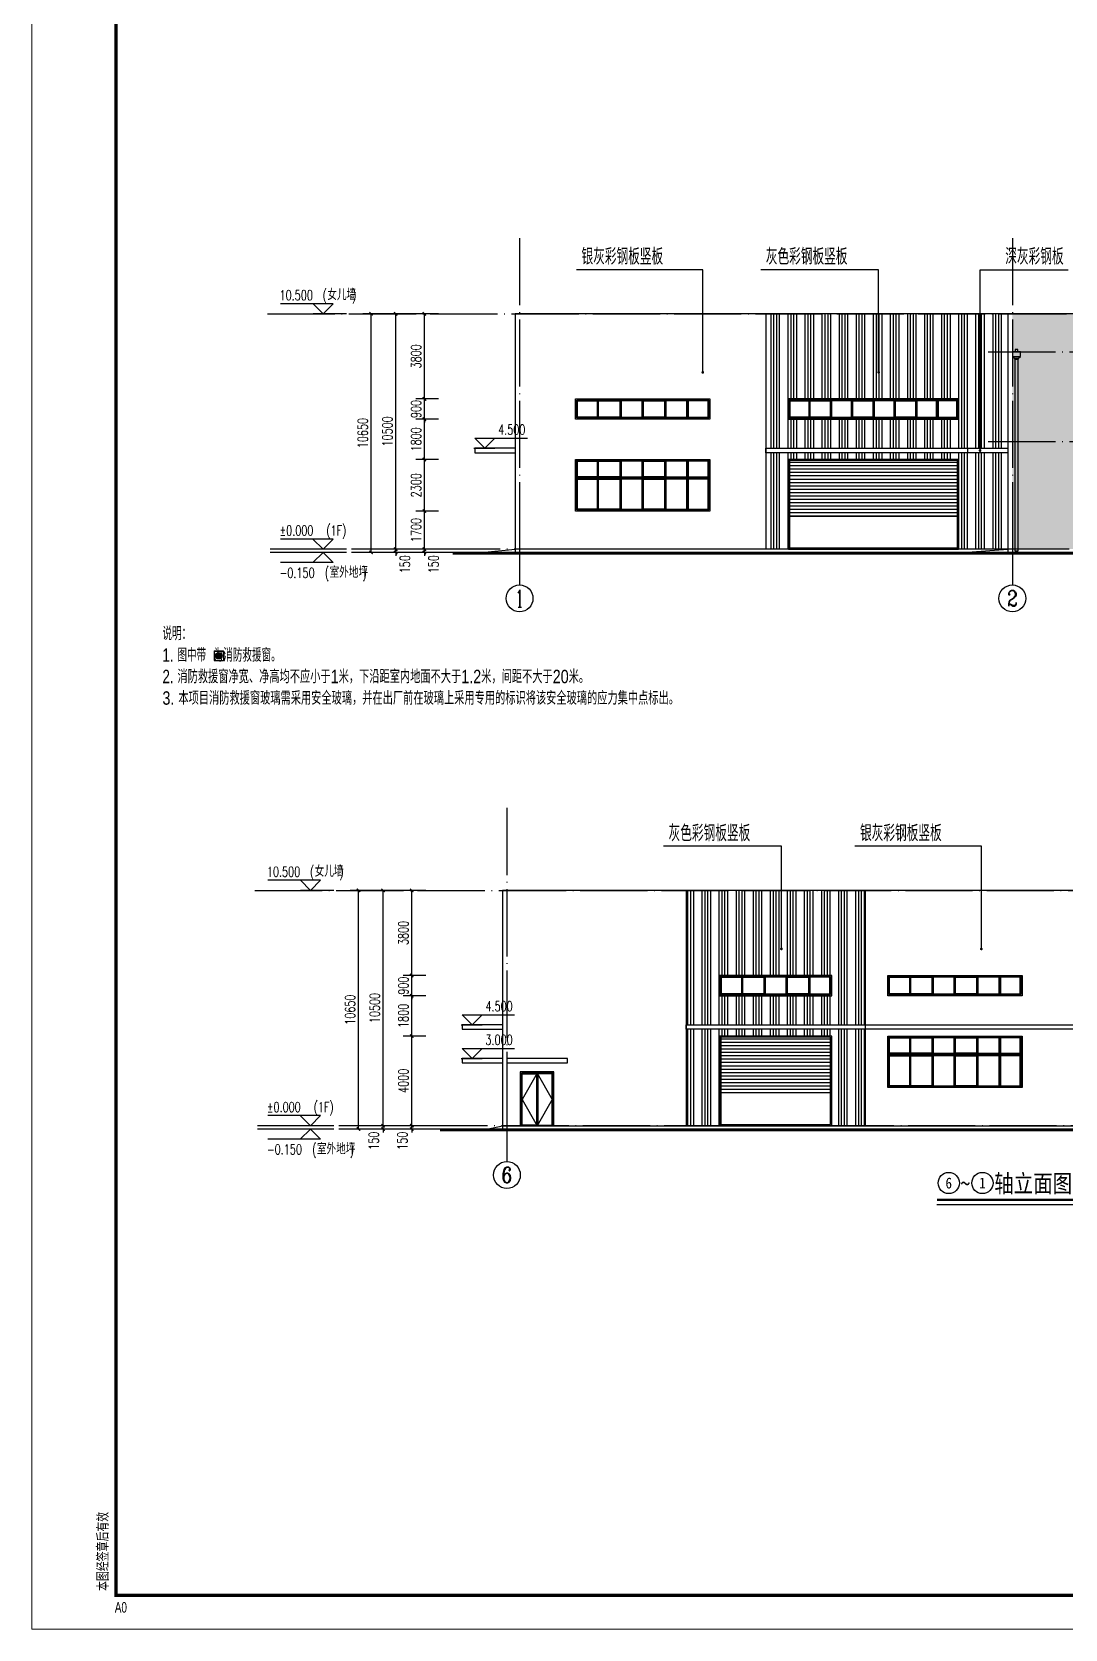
# Model space of a CAD drawing. Extents: x 409931 to 937299, y -508824 to 132289.
# Drawn here: x 437947 to 484067, y -508824 to -437556 of the extents above; entities that cross this region are included whole.
import ezdxf
from ezdxf.enums import TextEntityAlignment as Align

# ---------------------------------------------------------------- set-up
doc = ezdxf.new("R2010")
doc.units = 0
doc.header["$LTSCALE"] = 1500
doc.header["$MEASUREMENT"] = 0
doc.linetypes.add('DOTE', pattern=[2.42, 2, -0.2, 0.02, -0.2])
doc.layers.get('Defpoints').update_dxf_attribs({"color": 252})
for name, color, linetype in [('A-Hz2(文字标注)', 2, 'Continuous'), ('A-L-wall(建筑立面)', 2, 'Continuous'), ('A-Other(建筑其它)', 33, 'Continuous'), ('A-Roof-Water(建筑雨水管地漏)', 170, 'Continuous'), ('A-Wall(建筑墙)', 7, 'Continuous'), ('AXIS', 3, 'Continuous'), ('AXIS_TEXT', 7, 'Continuous'), ('DIM_ELEV', 3, 'Continuous'), ('DIM_LEAD', 3, 'Continuous'), ('DIM_SYMB', 3, 'Continuous'), ('DOTE', 1, 'Continuous'), ('GROUND', 253, 'Continuous'), ('PUB_DIM', 3, 'Continuous'), ('PUB_HATCH', 8, 'Continuous'), ('PUB_TEXT', 7, 'Continuous'), ('RAIL', 163, 'Continuous'), ('STAIR', 2, 'Continuous'), ('WINDOW', 4, 'Continuous')]:
    doc.layers.add(name, color=color, linetype=linetype)
doc.layers.add('TK', color=151, linetype='Continuous', lineweight=13)
doc.styles.add('_TCH_AXIS', font='COMPLEX', dxfattribs={"bigfont": 'GBCBIG'})
doc.styles.add('_TCH_DIM', font='SIMPLEX', dxfattribs={"bigfont": 'GBCBIG'})
doc.styles.add('_TCH_DIM_T3', font='SIMPLEX', dxfattribs={"width": 0.705882, "bigfont": 'GBCBIG'})
doc.styles.add('T&D', font='haiwenrs.shx', dxfattribs={"width": 0.7, "bigfont": 'hztxt.shx'})
doc.styles.add('仿宋体', font='', dxfattribs={"width": 0.8})
doc.styles.add('说明$0$局部住宅带公建一层文字说明$0$SUNYAT1', font='3yromans.shx', dxfattribs={"width": 0.75, "bigfont": '3yhztxt.shx'})
doc.styles.get('仿宋体').set_extended_font_data('SimSun')
doc.dimstyles.new('_TCH_ARCH&&150', dxfattribs={"dimtxt": 446.25, "dimasz": 150, "dimexe": 375, "dimexo": 450, "dimgap": 150, "dimtad": 1, "dimdec": 0, "dimzin": 0, "dimdsep": 46, "dimtxsty": '_TCH_DIM_T3', "dimblk": 'ARCHTICK', "dimcen": 0.09, "dimclrt": 7, "dimazin": 2, "dimtfac": 1, "dimtdec": 0, "dimtix": 1, "dimtmove": 2, "dimatfit": 3, "dimfxl": 0, "dimtolj": 1, "dimtzin": 0, "dimarcsym": 0})

# ---------------------------------------------------------------- blocks, each defined once
blk = doc.blocks.new('TK-A0')
at = {"layer": 'TK'}
for p, q in [((0, 841), (0, 0)), ((25, 831), (25, 10)), ((25, 10), (1179, 10)), ((0, 0), (1189, 0))]:
    blk.add_line(p, q, dxfattribs=at)
at = {"layer": 'TK', "const_width": 1}
blk.add_lwpolyline([(25, 831), (1179, 831), (1179, 10), (25, 10)], close=True, dxfattribs=at)
at = {"layer": 'TK', "style": 'T&D', "width": 0.7}
blk.add_text('本图经签章后有效', height=3.5, rotation=90, dxfattribs=at).set_placement((22.89, 11.35))
blk.add_text('A0', height=3.15, dxfattribs=at).set_placement((24.67, 4.88))
blk = doc.blocks.new('立管')
for p, q in [((120, 8888), (-240, 8888)), ((-240, 8888), (-240, 8688)), ((-240, 8688), (120, 8688)), ((-240, 8688), (-150, 8608)), ((-150, 8608), (30, 8608)), ((-150, 8608), (-150, 8558)), ((-150, 8558), (30, 8558)), ((-120, 0), (-120, 8558)), ((0, 8558), (0, 0)), ((30, 8608), (120, 8688)), ((30, 8558), (30, 8608)), ((120, 8688), (120, 8888)), ((0, 0), (-120, 0))]:
    blk.add_line(p, q)
blk.add_lwpolyline([(0, 8888), (0, 8988), (-120, 8988), (-120, 8888)])
blk = doc.blocks.new('FDFSDDDDDD')
h = blk.add_hatch(color=1)
h.dxf.hatch_style = 1
edge = h.paths.add_edge_path()
edge.add_arc((89703, 506218), 120, 0, 360)
at = {"color": 1}
for p, q in [((89523, 506378), (89523, 506058)), ((89533, 506378), (89533, 506058)), ((89543, 506398), (89863, 506398)), ((89543, 506388), (89863, 506388)), ((89543, 506048), (89863, 506048)), ((89543, 506038), (89863, 506038)), ((89873, 506378), (89873, 506058)), ((89883, 506378), (89883, 506058))]:
    blk.add_line(p, q, dxfattribs=at)
blk.add_circle((89703, 506218), 120, dxfattribs=at)
for centre, radius, start, end in [((89543, 506378), 20, 90, 180), ((89543, 506058), 20, 180, 270), ((89543, 506378), 10, 90, 180), ((89543, 506058), 10, 180, 270), ((89863, 506378), 20, 0, 90), ((89863, 506378), 10, 0, 90), ((89863, 506058), 20, 270, 0), ((89863, 506058), 10, 270, 0)]:
    blk.add_arc(centre, radius, start, end, dxfattribs=at)
blk = doc.blocks.new('_ArchTick')
at = {"color": 0, "linetype": 'ByBlock', "const_width": 0.4}
blk.add_lwpolyline([(-0.5, -0.5), (0.5, 0.5)], dxfattribs=at)
blk = doc.blocks.new('*D713')
at = {"layer": 'Defpoints', "color": 0}
for p in [(454901, -475861), (455985, -475861), (455985, -479661)]:
    blk.add_point(p, dxfattribs=at)
at = {"layer": 'PUB_DIM', "color": 0, "lineweight": -2}
for p, q in [((455535, -475861), (454526, -475861)), ((454901, -479661), (454901, -475861)), ((455535, -479661), (454526, -479661))]:
    blk.add_line(p, q, dxfattribs=at)
at = {"layer": 'PUB_DIM', "color": 0, "lineweight": -2, "xscale": 150, "yscale": 150, "zscale": 150}
for p, rotation in [((454901, -475861), 90), ((454901, -479661), 270)]:
    blk.add_blockref('_ArchTick', p, dxfattribs=dict(at, rotation=rotation))
at = {"layer": 'PUB_DIM', "color": 7, "insert": (454527, -477761), "char_height": 446.2, "attachment_point": 5, "rotation": 90, "style": '_TCH_DIM_T3'}
blk.add_mtext('\\A1;3800', dxfattribs=at)
blk = doc.blocks.new('*D714')
at = {"layer": 'Defpoints', "color": 0}
for p in [(454901, -479661), (455985, -479661), (455985, -480561)]:
    blk.add_point(p, dxfattribs=at)
at = {"layer": 'PUB_DIM', "color": 0, "lineweight": -2}
for p, q in [((454901, -479661), (454901, -479511)), ((455535, -479661), (454526, -479661)), ((454901, -480561), (454901, -479661)), ((455535, -480561), (454526, -480561)), ((454901, -480561), (454901, -480711))]:
    blk.add_line(p, q, dxfattribs=at)
at = {"layer": 'PUB_DIM', "color": 0, "lineweight": -2, "xscale": 150, "yscale": 150, "zscale": 150}
for p, rotation in [((454901, -479661), 270), ((454901, -480561), 90)]:
    blk.add_blockref('_ArchTick', p, dxfattribs=dict(at, rotation=rotation))
at = {"layer": 'PUB_DIM', "color": 7, "insert": (454527, -480111), "char_height": 446.2, "attachment_point": 5, "rotation": 90, "style": '_TCH_DIM_T3'}
blk.add_mtext('\\A1;900', dxfattribs=at)
blk = doc.blocks.new('*D715')
at = {"layer": 'Defpoints', "color": 0}
for p in [(454901, -480561), (455985, -480561), (455985, -482361)]:
    blk.add_point(p, dxfattribs=at)
at = {"layer": 'PUB_DIM', "color": 0, "lineweight": -2}
for p, q in [((455535, -480561), (454526, -480561)), ((454901, -482361), (454901, -480561)), ((455535, -482361), (454526, -482361))]:
    blk.add_line(p, q, dxfattribs=at)
at = {"layer": 'PUB_DIM', "color": 0, "lineweight": -2, "xscale": 150, "yscale": 150, "zscale": 150}
for p, rotation in [((454901, -480561), 90), ((454901, -482361), 270)]:
    blk.add_blockref('_ArchTick', p, dxfattribs=dict(at, rotation=rotation))
at = {"layer": 'PUB_DIM', "color": 7, "insert": (454527, -481461), "char_height": 446.2, "attachment_point": 5, "rotation": 90, "style": '_TCH_DIM_T3'}
blk.add_mtext('\\A1;1800', dxfattribs=at)
blk = doc.blocks.new('*D716')
at = {"layer": 'Defpoints', "color": 0}
for p in [(454901, -482361), (455985, -482361), (455985, -486361)]:
    blk.add_point(p, dxfattribs=at)
at = {"layer": 'PUB_DIM', "color": 0, "lineweight": -2}
for p, q in [((455535, -482361), (454526, -482361)), ((454901, -486361), (454901, -482361)), ((455535, -486361), (454526, -486361))]:
    blk.add_line(p, q, dxfattribs=at)
at = {"layer": 'PUB_DIM', "color": 0, "lineweight": -2, "xscale": 150, "yscale": 150, "zscale": 150}
for p, rotation in [((454901, -482361), 90), ((454901, -486361), 270)]:
    blk.add_blockref('_ArchTick', p, dxfattribs=dict(at, rotation=rotation))
at = {"layer": 'PUB_DIM', "color": 7, "insert": (454527, -484361), "char_height": 446.2, "attachment_point": 5, "rotation": 90, "style": '_TCH_DIM_T3'}
blk.add_mtext('\\A1;4000', dxfattribs=at)
blk = doc.blocks.new('*D717')
at = {"layer": 'Defpoints', "color": 0}
for p in [(454901, -486361), (455985, -486361), (455985, -486511)]:
    blk.add_point(p, dxfattribs=at)
at = {"layer": 'PUB_DIM', "color": 0, "lineweight": -2}
for p, q in [((455535, -486361), (454526, -486361)), ((455535, -486511), (454526, -486511)), ((454901, -486361), (454901, -486211)), ((454901, -486511), (454901, -486361)), ((454901, -486511), (454901, -486661))]:
    blk.add_line(p, q, dxfattribs=at)
at = {"layer": 'PUB_DIM', "color": 0, "lineweight": -2, "xscale": 150, "yscale": 150, "zscale": 150}
for p, rotation in [((454901, -486361), 270), ((454901, -486511), 90)]:
    blk.add_blockref('_ArchTick', p, dxfattribs=dict(at, rotation=rotation))
at = {"layer": 'PUB_DIM', "color": 7, "insert": (454488, -487036), "char_height": 446.2, "attachment_point": 5, "rotation": 90, "style": '_TCH_DIM_T3'}
blk.add_mtext('\\A1;150', dxfattribs=at)
blk = doc.blocks.new('*D718')
at = {"layer": 'Defpoints', "color": 0}
for p in [(452523, -475861), (455067, -475861), (455067, -486511)]:
    blk.add_point(p, dxfattribs=at)
at = {"layer": 'PUB_DIM', "color": 0, "lineweight": -2}
for p, q in [((454617, -475861), (452148, -475861)), ((452523, -486511), (452523, -475861)), ((454617, -486511), (452148, -486511))]:
    blk.add_line(p, q, dxfattribs=at)
at = {"layer": 'PUB_DIM', "color": 0, "lineweight": -2, "xscale": 150, "yscale": 150, "zscale": 150}
for p, rotation in [((452523, -475861), 90), ((452523, -486511), 270)]:
    blk.add_blockref('_ArchTick', p, dxfattribs=dict(at, rotation=rotation))
at = {"layer": 'PUB_DIM', "color": 7, "insert": (452150, -481186), "char_height": 446.2, "attachment_point": 5, "rotation": 90, "style": '_TCH_DIM_T3'}
blk.add_mtext('\\A1;10650', dxfattribs=at)
blk = doc.blocks.new('*D719')
at = {"layer": 'Defpoints', "color": 0}
for p in [(453620, -486361), (455296, -486361), (455296, -486511)]:
    blk.add_point(p, dxfattribs=at)
at = {"layer": 'PUB_DIM', "color": 0, "lineweight": -2}
for p, q in [((454846, -486361), (453245, -486361)), ((454846, -486511), (453245, -486511)), ((453620, -486361), (453620, -486211)), ((453620, -486511), (453620, -486361)), ((453620, -486511), (453620, -486661))]:
    blk.add_line(p, q, dxfattribs=at)
at = {"layer": 'PUB_DIM', "color": 0, "lineweight": -2, "xscale": 150, "yscale": 150, "zscale": 150}
for p, rotation in [((453620, -486361), 270), ((453620, -486511), 90)]:
    blk.add_blockref('_ArchTick', p, dxfattribs=dict(at, rotation=rotation))
at = {"layer": 'PUB_DIM', "color": 7, "insert": (453208, -487036), "char_height": 446.2, "attachment_point": 5, "rotation": 90, "style": '_TCH_DIM_T3'}
blk.add_mtext('\\A1;150', dxfattribs=at)
blk = doc.blocks.new('*D720')
at = {"layer": 'Defpoints', "color": 0}
for p in [(453620, -475861), (455296, -475861), (455296, -486361)]:
    blk.add_point(p, dxfattribs=at)
at = {"layer": 'PUB_DIM', "color": 0, "lineweight": -2}
for p, q in [((454846, -475861), (453245, -475861)), ((453620, -486361), (453620, -475861)), ((454846, -486361), (453245, -486361))]:
    blk.add_line(p, q, dxfattribs=at)
at = {"layer": 'PUB_DIM', "color": 0, "lineweight": -2, "xscale": 150, "yscale": 150, "zscale": 150}
for p, rotation in [((453620, -475861), 90), ((453620, -486361), 270)]:
    blk.add_blockref('_ArchTick', p, dxfattribs=dict(at, rotation=rotation))
at = {"layer": 'PUB_DIM', "color": 7, "insert": (453247, -481111), "char_height": 446.2, "attachment_point": 5, "rotation": 90, "style": '_TCH_DIM_T3'}
blk.add_mtext('\\A1;10500', dxfattribs=at)
blk = doc.blocks.new('*D761')
at = {"layer": 'Defpoints', "color": 0}
for p in [(455466, -450133), (456550, -450133), (456550, -453933)]:
    blk.add_point(p, dxfattribs=at)
at = {"layer": 'PUB_DIM', "color": 0, "lineweight": -2}
for p, q in [((456100, -450133), (455091, -450133)), ((455466, -453933), (455466, -450133)), ((456100, -453933), (455091, -453933))]:
    blk.add_line(p, q, dxfattribs=at)
at = {"layer": 'PUB_DIM', "color": 0, "lineweight": -2, "xscale": 150, "yscale": 150, "zscale": 150}
for p, rotation in [((455466, -450133), 90), ((455466, -453933), 270)]:
    blk.add_blockref('_ArchTick', p, dxfattribs=dict(at, rotation=rotation))
at = {"layer": 'PUB_DIM', "color": 7, "insert": (455093, -452033), "char_height": 446.2, "attachment_point": 5, "rotation": 90, "style": '_TCH_DIM_T3'}
blk.add_mtext('\\A1;3800', dxfattribs=at)
blk = doc.blocks.new('*D762')
at = {"layer": 'Defpoints', "color": 0}
for p in [(455466, -453933), (456550, -453933), (456550, -454833)]:
    blk.add_point(p, dxfattribs=at)
at = {"layer": 'PUB_DIM', "color": 0, "lineweight": -2}
for p, q in [((456100, -453933), (455091, -453933)), ((455466, -453933), (455466, -453783)), ((455466, -454833), (455466, -453933)), ((456100, -454833), (455091, -454833)), ((455466, -454833), (455466, -454983))]:
    blk.add_line(p, q, dxfattribs=at)
at = {"layer": 'PUB_DIM', "color": 0, "lineweight": -2, "xscale": 150, "yscale": 150, "zscale": 150}
for p, rotation in [((455466, -453933), 270), ((455466, -454833), 90)]:
    blk.add_blockref('_ArchTick', p, dxfattribs=dict(at, rotation=rotation))
at = {"layer": 'PUB_DIM', "color": 7, "insert": (455093, -454383), "char_height": 446.2, "attachment_point": 5, "rotation": 90, "style": '_TCH_DIM_T3'}
blk.add_mtext('\\A1;900', dxfattribs=at)
blk = doc.blocks.new('*D763')
at = {"layer": 'Defpoints', "color": 0}
for p in [(455466, -454833), (456550, -454833), (456550, -456633)]:
    blk.add_point(p, dxfattribs=at)
at = {"layer": 'PUB_DIM', "color": 0, "lineweight": -2}
for p, q in [((456100, -454833), (455091, -454833)), ((455466, -456633), (455466, -454833)), ((456100, -456633), (455091, -456633))]:
    blk.add_line(p, q, dxfattribs=at)
at = {"layer": 'PUB_DIM', "color": 0, "lineweight": -2, "xscale": 150, "yscale": 150, "zscale": 150}
for p, rotation in [((455466, -454833), 90), ((455466, -456633), 270)]:
    blk.add_blockref('_ArchTick', p, dxfattribs=dict(at, rotation=rotation))
at = {"layer": 'PUB_DIM', "color": 7, "insert": (455093, -455733), "char_height": 446.2, "attachment_point": 5, "rotation": 90, "style": '_TCH_DIM_T3'}
blk.add_mtext('\\A1;1800', dxfattribs=at)
blk = doc.blocks.new('*D764')
at = {"layer": 'Defpoints', "color": 0}
for p in [(455466, -456633), (456550, -456633), (456550, -458933)]:
    blk.add_point(p, dxfattribs=at)
at = {"layer": 'PUB_DIM', "color": 0, "lineweight": -2}
for p, q in [((456100, -456633), (455091, -456633)), ((455466, -458933), (455466, -456633)), ((456100, -458933), (455091, -458933))]:
    blk.add_line(p, q, dxfattribs=at)
at = {"layer": 'PUB_DIM', "color": 0, "lineweight": -2, "xscale": 150, "yscale": 150, "zscale": 150}
for p, rotation in [((455466, -456633), 90), ((455466, -458933), 270)]:
    blk.add_blockref('_ArchTick', p, dxfattribs=dict(at, rotation=rotation))
at = {"layer": 'PUB_DIM', "color": 7, "insert": (455093, -457783), "char_height": 446.2, "attachment_point": 5, "rotation": 90, "style": '_TCH_DIM_T3'}
blk.add_mtext('\\A1;2300', dxfattribs=at)
blk = doc.blocks.new('*D765')
at = {"layer": 'Defpoints', "color": 0}
for p in [(455466, -458933), (456550, -458933), (456550, -460633)]:
    blk.add_point(p, dxfattribs=at)
at = {"layer": 'PUB_DIM', "color": 0, "lineweight": -2}
for p, q in [((456100, -458933), (455091, -458933)), ((455466, -460633), (455466, -458933)), ((456100, -460633), (455091, -460633))]:
    blk.add_line(p, q, dxfattribs=at)
at = {"layer": 'PUB_DIM', "color": 0, "lineweight": -2, "xscale": 150, "yscale": 150, "zscale": 150}
for p, rotation in [((455466, -458933), 90), ((455466, -460633), 270)]:
    blk.add_blockref('_ArchTick', p, dxfattribs=dict(at, rotation=rotation))
at = {"layer": 'PUB_DIM', "color": 7, "insert": (455093, -459783), "char_height": 446.2, "attachment_point": 5, "rotation": 90, "style": '_TCH_DIM_T3'}
blk.add_mtext('\\A1;1700', dxfattribs=at)
blk = doc.blocks.new('*D766')
at = {"layer": 'Defpoints', "color": 0}
for p in [(455466, -460633), (456550, -460633), (456550, -460783)]:
    blk.add_point(p, dxfattribs=at)
at = {"layer": 'PUB_DIM', "color": 0, "lineweight": -2}
for p, q in [((456100, -460633), (455091, -460633)), ((456100, -460783), (455091, -460783)), ((455466, -460633), (455466, -460483)), ((455466, -460783), (455466, -460633)), ((455466, -460783), (455466, -460933))]:
    blk.add_line(p, q, dxfattribs=at)
at = {"layer": 'PUB_DIM', "color": 0, "lineweight": -2, "xscale": 150, "yscale": 150, "zscale": 150}
for p, rotation in [((455466, -460633), 270), ((455466, -460783), 90)]:
    blk.add_blockref('_ArchTick', p, dxfattribs=dict(at, rotation=rotation))
at = {"layer": 'PUB_DIM', "color": 7, "insert": (455879, -461308), "char_height": 446.2, "attachment_point": 5, "rotation": 90, "style": '_TCH_DIM_T3'}
blk.add_mtext('\\A1;150', dxfattribs=at)
blk = doc.blocks.new('*D767')
at = {"layer": 'Defpoints', "color": 0}
for p in [(453088, -450133), (455632, -450133), (455632, -460783)]:
    blk.add_point(p, dxfattribs=at)
at = {"layer": 'PUB_DIM', "color": 0, "lineweight": -2}
for p, q in [((455182, -450133), (452713, -450133)), ((453088, -460783), (453088, -450133)), ((455182, -460783), (452713, -460783))]:
    blk.add_line(p, q, dxfattribs=at)
at = {"layer": 'PUB_DIM', "color": 0, "lineweight": -2, "xscale": 150, "yscale": 150, "zscale": 150}
for p, rotation in [((453088, -450133), 90), ((453088, -460783), 270)]:
    blk.add_blockref('_ArchTick', p, dxfattribs=dict(at, rotation=rotation))
at = {"layer": 'PUB_DIM', "color": 7, "insert": (452715, -455458), "char_height": 446.2, "attachment_point": 5, "rotation": 90, "style": '_TCH_DIM_T3'}
blk.add_mtext('\\A1;10650', dxfattribs=at)
blk = doc.blocks.new('*D768')
at = {"layer": 'Defpoints', "color": 0}
for p in [(454186, -460633), (455862, -460633), (455862, -460783)]:
    blk.add_point(p, dxfattribs=at)
at = {"layer": 'PUB_DIM', "color": 0, "lineweight": -2}
for p, q in [((455412, -460633), (453811, -460633)), ((455412, -460783), (453811, -460783)), ((454186, -460633), (454186, -460483)), ((454186, -460783), (454186, -460633)), ((454186, -460783), (454186, -460933))]:
    blk.add_line(p, q, dxfattribs=at)
at = {"layer": 'PUB_DIM', "color": 0, "lineweight": -2, "xscale": 150, "yscale": 150, "zscale": 150}
for p, rotation in [((454186, -460633), 270), ((454186, -460783), 90)]:
    blk.add_blockref('_ArchTick', p, dxfattribs=dict(at, rotation=rotation))
at = {"layer": 'PUB_DIM', "color": 7, "insert": (454599, -461308), "char_height": 446.2, "attachment_point": 5, "rotation": 90, "style": '_TCH_DIM_T3'}
blk.add_mtext('\\A1;150', dxfattribs=at)
blk = doc.blocks.new('*D769')
at = {"layer": 'Defpoints', "color": 0}
for p in [(454186, -450133), (455862, -450133), (455862, -460633)]:
    blk.add_point(p, dxfattribs=at)
at = {"layer": 'PUB_DIM', "color": 0, "lineweight": -2}
for p, q in [((455412, -450133), (453811, -450133)), ((454186, -460633), (454186, -450133)), ((455412, -460633), (453811, -460633))]:
    blk.add_line(p, q, dxfattribs=at)
at = {"layer": 'PUB_DIM', "color": 0, "lineweight": -2, "xscale": 150, "yscale": 150, "zscale": 150}
for p, rotation in [((454186, -450133), 90), ((454186, -460633), 270)]:
    blk.add_blockref('_ArchTick', p, dxfattribs=dict(at, rotation=rotation))
at = {"layer": 'PUB_DIM', "color": 7, "insert": (453813, -455383), "char_height": 446.2, "attachment_point": 5, "rotation": 90, "style": '_TCH_DIM_T3'}
blk.add_mtext('\\A1;10500', dxfattribs=at)

msp = doc.modelspace()

# ---------------------------------------------------------------- hatches: boundary and pattern name
at = {"layer": 'A-Other(建筑其它)'}
h = msp.add_hatch(dxfattribs=at)
h.set_pattern_fill('粉刷,_O', color=256, scale=150, angle=90)
h.set_pattern_definition([(127.5, (0, -6524), (-578.04713, -18.898), [0, -456, 0, -510, 0, -487.5]), (97.5, (0, -6524), (-846.6438, 530.933), [0, -246, 0, -411, 0, -157.5]), (57.5, (-2e-14, -6893), (-1.6977, 934.24256), [0, -150, 0, -540, 0, -705]), (47.5, (-2e-14, -6893), (-263.3027, 901.838), [0, -75, 0, -354, 0, -405])])
h.paths.add_polyline_path([(481714.7, -450132.8), (481714.7, -451832.8), (513714.7, -451832.8), (513714.7, -450132.8)])
h.paths.add_polyline_path([(481714.7, -451832.8), (481714.7, -455832.8), (513714.7, -455832.8), (513714.7, -451832.8)])
h.paths.add_polyline_path([(484914.7, -452932.8), (489414.7, -452932.8), (489414.7, -454932.8), (484914.7, -454932.8)], flags=16)
h.paths.add_polyline_path([(484964.7, -452982.8), (489364.7, -452982.8), (489364.7, -454882.8), (484964.7, -454882.8)], flags=0)
h.paths.add_polyline_path([(484994.7, -453012.8), (485784.7, -453012.8), (486684.7, -453012.8), (487584.7, -453012.8), (488484.7, -453012.8), (489334.7, -453012.8), (489334.7, -453582.8), (488544.7, -453582.8), (488544.7, -453612.8), (489334.7, -453612.8), (489334.7, -454852.8), (488544.7, -454852.8), (487644.7, -454852.8), (486744.7, -454852.8), (485844.7, -454852.8), (484994.7, -454852.8), (484994.7, -453532.8), (485784.7, -453532.8), (485784.7, -453502.8), (484994.7, -453502.8)], flags=0)
h.paths.add_polyline_path([(490014.7, -452932.8), (497414.7, -452932.8), (497414.7, -454932.8), (490014.7, -454932.8)], flags=16)
h.paths.add_polyline_path([(490064.7, -452982.8), (497364.7, -452982.8), (497364.7, -454882.8), (496064.7, -454882.8), (490064.7, -454882.8)], flags=0)
h.paths.add_polyline_path([(490094.7, -453012.8), (491384.7, -453012.8), (492234.7, -453012.8), (493114.7, -453012.8), (493114.7, -454852.8), (492294.7, -454852.8), (491444.7, -454852.8), (491384.7, -454852.8), (490094.7, -454852.8), (490094.7, -453532.8), (491384.7, -453532.8), (491384.7, -453502.8), (490094.7, -453502.8)], flags=0)
h.paths.add_polyline_path([(498014.7, -452932.8), (505414.7, -452932.8), (505414.7, -454932.8), (498014.7, -454932.8)], flags=16)
h.paths.add_polyline_path([(498064.7, -452982.8), (505364.7, -452982.8), (505364.7, -454882.8), (499314.7, -454882.8), (498064.7, -454882.8)], flags=0)
h.paths.add_polyline_path([(506014.7, -452932.8), (510514.7, -452932.8), (510514.7, -454932.8), (506014.7, -454932.8)], flags=16)
h.paths.add_polyline_path([(506064.7, -452982.8), (510464.7, -452982.8), (510464.7, -454882.8), (506064.7, -454882.8)], flags=0)
h.paths.add_polyline_path([(506094.7, -453012.8), (506884.7, -453012.8), (507784.7, -453012.8), (508684.7, -453012.8), (509584.7, -453012.8), (510434.7, -453012.8), (510434.7, -453582.8), (509644.7, -453582.8), (509644.7, -453612.8), (510434.7, -453612.8), (510434.7, -454852.8), (509644.7, -454852.8), (508744.7, -454852.8), (507844.7, -454852.8), (506944.7, -454852.8), (506094.7, -454852.8), (506094.7, -453532.8), (506884.7, -453532.8), (506884.7, -453502.8), (506094.7, -453502.8)], flags=0)
h.paths.add_polyline_path([(481714.7, -455832.8), (481714.7, -460550.3), (481714.7, -460632.8), (490014.7, -460632.8), (490014.7, -457432.8), (497414.7, -457432.8), (497414.7, -460632.8), (498014.7, -460632.8), (498014.7, -457432.8), (505514.7, -457432.8), (505514.7, -460632.8), (513714.7, -460632.8), (513714.7, -460126.5), (513714.7, -455832.8)])
h.paths.add_polyline_path([(484914.7, -457432.8), (489414.7, -457432.8), (489414.7, -459732.8), (484914.7, -459732.8)], flags=16)
h.paths.add_polyline_path([(484964.7, -457482.8), (489364.7, -457482.8), (489364.7, -459682.8), (484964.7, -459682.8)], flags=0)
h.paths.add_polyline_path([(484994.7, -457512.8), (485784.7, -457512.8), (486684.7, -457512.8), (487584.7, -457512.8), (488484.7, -457512.8), (489334.7, -457512.8), (489334.7, -458282.8), (488544.7, -458282.8), (488544.7, -458312.8), (489334.7, -458312.8), (489334.7, -459652.8), (488544.7, -459652.8), (487644.7, -459652.8), (486744.7, -459652.8), (485844.7, -459652.8), (484994.7, -459652.8), (484994.7, -458232.8), (485784.7, -458232.8), (485784.7, -458202.8), (484994.7, -458202.8)], flags=0)
h.paths.add_polyline_path([(494714.7, -457032.8), (494714.7, -456832.8), (500714.7, -456832.8), (500714.7, -457032.8)], flags=16)
h.paths.add_polyline_path([(506014.7, -457432.8), (510514.7, -457432.8), (510514.7, -459732.8), (506014.7, -459732.8)], flags=16)
h.paths.add_polyline_path([(506064.7, -457482.8), (510464.7, -457482.8), (510464.7, -459682.8), (506064.7, -459682.8)], flags=0)
h.paths.add_polyline_path([(506094.7, -457512.8), (506884.7, -457512.8), (507784.7, -457512.8), (508684.7, -457512.8), (509584.7, -457512.8), (510434.7, -457512.8), (510434.7, -458282.8), (509644.7, -458282.8), (509644.7, -458312.8), (510434.7, -458312.8), (510434.7, -459652.8), (509644.7, -459652.8), (508744.7, -459652.8), (507844.7, -459652.8), (506944.7, -459652.8), (506094.7, -459652.8), (506094.7, -458232.8), (506884.7, -458232.8), (506884.7, -458202.8), (506094.7, -458202.8)], flags=0)
at = {"layer": 'PUB_HATCH'}
h = msp.add_hatch(dxfattribs=at)
h.set_pattern_fill('ANSI34,_O', color=256, scale=80, angle=45)
h.set_pattern_definition([(90, (347499.8, 223952.7), (-762, 6e-14), []), (90, (347626.8, 224079.7), (-762, 6e-14), []), (90, (347753.8, 224206.7), (-762, 6e-14), []), (90, (347880.8, 224333.7), (-762, 6e-14), [])])
h.paths.add_polyline_path([(470714.7, -450132.8), (470714.7, -456132.8), (481514.7, -456132.8), (481514.7, -450132.8)])
h.paths.add_polyline_path([(479314.3, -453932.8), (479314.3, -454832.8), (471714.3, -454832.8), (471714.3, -453932.8)], flags=16)
h.paths.add_polyline_path([(479264.3, -453982.8), (479264.3, -454782.8), (471764.3, -454782.8), (471764.3, -453982.8)], flags=0)
h.paths.add_polyline_path([(478364.3, -454012.8), (478364.3, -454752.8), (478394.3, -454752.8), (478394.3, -454012.8), (479234.3, -454012.8), (479234.3, -454752.8), (478364.3, -454752.8), (478364.3, -454012.8), (478334.3, -454012.8), (478334.3, -454752.8), (477414.3, -454752.8), (477414.3, -454012.8), (477384.3, -454012.8), (477384.3, -454752.8), (476464.3, -454752.8), (476464.3, -454012.8), (476434.3, -454012.8), (476434.3, -454752.8), (475514.3, -454752.8), (475514.3, -454012.8), (475484.3, -454012.8), (475484.3, -454752.8), (474564.3, -454752.8), (474564.3, -454012.8), (474534.3, -454012.8), (474534.3, -454752.8), (473614.3, -454752.8), (473614.3, -454012.8), (473584.3, -454012.8), (473584.3, -454752.8), (472664.3, -454752.8), (472664.3, -454012.8), (472634.3, -454012.8), (472634.3, -454752.8), (471794.3, -454752.8), (471794.3, -454012.8), (472664.3, -454012.8), (472664.3, -454752.8), (472694.3, -454752.8), (472694.3, -454012.8), (473614.3, -454012.8), (473614.3, -454752.8), (473644.3, -454752.8), (473644.3, -454012.8), (474564.3, -454012.8), (474564.3, -454752.8), (474594.3, -454752.8), (474594.3, -454012.8), (475514.3, -454012.8), (475514.3, -454752.8), (475544.3, -454752.8), (475544.3, -454012.8), (476464.3, -454012.8), (476464.3, -454752.8), (476494.3, -454752.8), (476494.3, -454012.8), (477414.3, -454012.8), (477414.3, -454752.8), (477444.3, -454752.8), (477444.3, -454012.8)], flags=0)
h.paths.add_polyline_path([(481514.7, -456332.8), (470714.7, -456332.8), (470714.7, -460632.8), (471714.3, -460632.8), (471714.3, -456632.8), (479314.3, -456632.8), (479314.3, -460632.8), (481514.7, -460632.8)])
h = msp.add_hatch(dxfattribs=at)
h.set_pattern_fill('_USER', color=256, scale=150, style=0, pattern_type=0)
h.set_pattern_definition([(0, (10462.8, -77405.93), (0, 150), [])])
h.paths.add_polyline_path([(479264.3, -459173), (479264.3, -456682.8), (471764.3, -456682.8), (471764.3, -459173)])
h = msp.add_hatch(dxfattribs=at)
h.set_pattern_fill('ANSI34,_O', color=256, scale=80, angle=45)
h.set_pattern_definition([(90, (0, 0), (-762, 6e-14), []), (90, (127, 127), (-762, 6e-14), []), (90, (254, 254), (-762, 6e-14), []), (90, (381, 381), (-762, 6e-14), [])])
h.paths.add_polyline_path([(475148.7, -475861.5), (471404.3, -475861.5), (471404.3, -478443.8, -1), (471404.3, -478503.8, -1), (471404.3, -478443.8), (471404.3, -475861.5), (467148.7, -475861.5), (467148.7, -481861.5), (475148.7, -481861.5)])
h.paths.add_polyline_path([(473648.7, -479661.5), (473648.7, -480561.5), (468648.7, -480561.5), (468648.7, -479661.5)], flags=16)
h.paths.add_polyline_path([(473598.7, -479711.5), (473598.7, -480511.5), (468698.7, -480511.5), (468698.7, -479711.5)], flags=0)
h.paths.add_polyline_path([(469678.7, -479741.5), (470618.7, -479741.5), (470618.7, -480481.5), (469678.7, -480481.5)], flags=0)
h.paths.add_polyline_path([(469618.7, -479741.5), (469618.7, -480481.5), (468728.7, -480481.5), (468728.7, -479741.5)], flags=0)
h.paths.add_polyline_path([(470678.7, -479741.5), (471618.7, -479741.5), (471618.7, -480481.5), (470678.7, -480481.5)], flags=0)
h.paths.add_polyline_path([(471678.7, -479741.5), (472618.7, -479741.5), (472618.7, -480481.5), (471678.7, -480481.5)], flags=0)
h.paths.add_polyline_path([(472678.7, -479741.5), (473568.7, -479741.5), (473568.7, -480481.5), (472678.7, -480481.5)], flags=0)
h.paths.add_polyline_path([(475148.7, -482061.5), (467148.7, -482061.5), (467148.7, -486361.5), (468648.7, -486361.5), (468648.7, -482361.5), (473648.7, -482361.5), (473648.7, -486361.5), (475148.7, -486361.5)])
h = msp.add_hatch(dxfattribs=at)
h.set_pattern_fill('_USER', color=256, scale=150, style=0, pattern_type=0)
h.set_pattern_definition([(0, (7397.2, -103134.64), (0, 150), [])])
h.paths.add_polyline_path([(473598.7, -484901.7), (473598.7, -482411.5), (468698.7, -482411.5), (468698.7, -484901.7)])

# ---------------------------------------------------------------- linework, layer by layer
at = {"layer": 'A-L-wall(建筑立面)', "color": 0}
for p, q in [((481514.7, -450132.8), (459514.4, -450132.8)), ((459514.4, -450132.8), (459514.4, -460782.8)), ((458014.7, -460782.8), (459514.4, -460632.8)), ((481514.7, -460632.8), (459514.4, -460632.8)), ((458248.7, -486511.5), (458948.7, -486361.5))]:
    msp.add_line(p, q, dxfattribs=at)
at = {"layer": 'A-L-wall(建筑立面)'}
for p, q in [((513914.7, -450132.8), (481514.7, -450132.8)), ((481514.7, -450132.8), (481514.7, -460832.8)), ((523690.7, -460782.8), (456731.5, -460782.8)), ((513348.7, -475861.5), (458948.7, -475861.5)), ((458948.7, -475861.5), (458948.7, -486511.5)), ((523124.7, -486511.5), (456165.8, -486511.5))]:
    msp.add_line(p, q, dxfattribs=at)
at = {"layer": 'A-L-wall(建筑立面)', "const_width": 100}
for points in [[(523690.7, -460832.8), (456731.5, -460832.8)], [(523124.7, -486561.5), (456165.8, -486561.5)]]:
    msp.add_lwpolyline(points, dxfattribs=at)
at = {"layer": 'A-Wall(建筑墙)'}
msp.add_line((470714.7, -450132.8), (470714.7, -460632.8), dxfattribs=at)
at = {"layer": 'AXIS'}
for p, q in [((481714.7, -458018.8), (481714.7, -462234.2)), ((459714.4, -460126.5), (459714.4, -462234.2)), ((459148.7, -485855.2), (459148.7, -487962.9))]:
    msp.add_line(p, q, dxfattribs=at)
for centre in [(459714.4, -462834.2), (481714.7, -462834.2), (459148.7, -488562.9)]:
    msp.add_circle(centre, 600, dxfattribs=at)
at = {"layer": 'DIM_ELEV'}
for p, q in [((451396.4, -449682.8), (449048.9, -449682.8)), ((450946.4, -450132.8), (450496.4, -449682.8)), ((450946.4, -450132.8), (451396.4, -449682.8)), ((451996.4, -450132.8), (450496.4, -450132.8)), ((458164.4, -456132.8), (457714.4, -455682.8)), ((457714.4, -455682.8), (460061.9, -455682.8)), ((458164.4, -456132.8), (458614.4, -455682.8)), ((457676.4, -456132.8), (458614.4, -456132.8)), ((451390.9, -460182.8), (449043.4, -460182.8)), ((450940.9, -460632.8), (450490.9, -460182.8)), ((450940.9, -460632.8), (451390.9, -460182.8)), ((451990.9, -460632.8), (450490.9, -460632.8)), ((450940.9, -460782.8), (450490.9, -461232.8)), ((451990.9, -460782.8), (450490.9, -460782.8)), ((450940.9, -460782.8), (451390.9, -461232.8)), ((451390.9, -461232.8), (449043.4, -461232.8)), ((450830.7, -475411.5), (448483.2, -475411.5)), ((450380.7, -475861.5), (449930.7, -475411.5)), ((451430.7, -475861.5), (449930.7, -475861.5)), ((450380.7, -475861.5), (450830.7, -475411.5)), ((457598.7, -481861.5), (457148.7, -481411.5)), ((457148.7, -481411.5), (459496.2, -481411.5)), ((457598.7, -481861.5), (458048.7, -481411.5)), ((457110.7, -481861.5), (458048.7, -481861.5)), ((457598.7, -483361.5), (457148.7, -482911.5)), ((457148.7, -482911.5), (459496.2, -482911.5)), ((457598.7, -483361.5), (458048.7, -482911.5)), ((457110.7, -483361.5), (458048.7, -483361.5)), ((450825.3, -485911.5), (448477.8, -485911.5)), ((450375.3, -486361.5), (449925.3, -485911.5)), ((450375.3, -486361.5), (450825.3, -485911.5)), ((451425.3, -486361.5), (449925.3, -486361.5)), ((450375.3, -486511.5), (449925.3, -486961.5)), ((451425.3, -486511.5), (449925.3, -486511.5)), ((450375.3, -486511.5), (450825.3, -486961.5)), ((450825.3, -486961.5), (448477.8, -486961.5))]:
    msp.add_line(p, q, dxfattribs=at)
at = {"layer": 'DIM_LEAD'}
for p, q in [((467896, -448165.2), (462255, -448165.2)), ((467896, -452745.1), (467896, -448165.2)), ((475745.3, -448165.2), (470482.6, -448165.2)), ((475745.3, -452745.1), (475745.3, -448165.2)), ((480271.9, -456236.4), (480271.9, -448165.2)), ((480271.9, -448165.2), (484199.7, -448165.2)), ((471404.3, -473893.9), (466141.6, -473893.9)), ((471404.3, -478473.8), (471404.3, -473893.9)), ((480330, -473893.9), (474689, -473893.9)), ((480330, -478473.8), (480330, -473893.9))]:
    msp.add_line(p, q, dxfattribs=at)
at = {"layer": 'DIM_LEAD', "const_width": 60}
for points in [[(467896, -452775.1, 1), (467896, -452715.1, 1)], [(475745.3, -452775.1, 1), (475745.3, -452715.1, 1)], [(480271.9, -456266.4, 1), (480271.9, -456206.4, 1)], [(471404.3, -478503.8, 1), (471404.3, -478443.8, 1)], [(480330, -478503.8, 1), (480330, -478443.8, 1)]]:
    msp.add_lwpolyline(points, format="xyb", close=True, dxfattribs=at)
at = {"layer": 'DIM_SYMB', "const_width": 105}
msp.add_lwpolyline([(478349.3, -489668.9), (486712.9, -489668.9)], dxfattribs=at)
at = {"layer": 'DIM_SYMB'}
msp.add_lwpolyline([(478349.3, -489878.9), (486712.9, -489878.9)], dxfattribs=at)
at = {"layer": 'DOTE', "color": 252, "linetype": 'DOTE'}
for p, q in [((459714.4, -446753.2), (459714.4, -460550.3)), ((481714.7, -446753.2), (481714.7, -460550.3)), ((448464.6, -450132.8), (527815, -450132.8)), ((480638.3, -451832.8), (527815, -451832.8)), ((480638.3, -455832.8), (527815, -455832.8)), ((527815, -460632.8), (448464.6, -460632.8)), ((527815, -460782.8), (448464.6, -460782.8)), ((459148.7, -472181.9), (459148.7, -486279)), ((447899, -475861.5), (527249, -475861.5)), ((527249, -486361.5), (447899, -486361.5)), ((527249, -486511.5), (447899, -486511.5))]:
    msp.add_line(p, q, dxfattribs=at)
at = {"layer": 'GROUND'}
msp.add_line((479714.7, -456132.8), (479714.7, -456332.8), dxfattribs=at)
for points in [[(459514.4, -456132.8), (457714.4, -456132.8), (457714.4, -456332.8), (459514.4, -456332.8)], [(481514.7, -456132.8), (481514.7, -456332.8), (470714.7, -456332.8), (470714.7, -456132.8), (481514.7, -456132.8)], [(458948.7, -481861.5), (457148.7, -481861.5), (457148.7, -482061.5), (458948.7, -482061.5)], [(513348.7, -481861.5), (513348.7, -482061.5), (467148.7, -482061.5), (467148.7, -481861.5), (513348.7, -481861.5)], [(458948.7, -483361.5), (457148.7, -483361.5), (457148.7, -483561.5), (458948.7, -483561.5)]]:
    msp.add_lwpolyline(points, dxfattribs=at)
msp.add_lwpolyline([(461848.7, -483361.5), (459148.7, -483361.5), (459148.7, -483561.5), (461848.7, -483561.5), (461848.7, -483361.5)], close=True, dxfattribs=at)
at = {"layer": 'PUB_TEXT'}
for centre in [(478874.3, -488919.3), (480378, -488919.3)]:
    msp.add_circle(centre, 472.5, dxfattribs=at)
at = {"layer": 'RAIL'}
for points in [[(460498.7, -484011.5), (459828.7, -485186.5), (460498.7, -486361.5)], [(460498.7, -484011.5), (461168.7, -485186.5), (460498.7, -486361.5)]]:
    msp.add_lwpolyline(points, dxfattribs=at)
at = {"layer": 'STAIR'}
for p, q in [((479514.7, -460782.8), (481514.7, -460632.8)), ((467148.7, -475861.5), (467148.7, -486361.5)), ((475148.7, -475861.5), (475148.7, -486361.5)), ((458948.7, -486361.5), (513348.7, -486361.5))]:
    msp.add_line(p, q, dxfattribs=at)
msp.add_lwpolyline([(471016.4, -460782.8), (471016.4, -460832.8)], dxfattribs=at)
at = {"layer": 'WINDOW'}
for p, q in [((463214.7, -453982.8), (463214.7, -454782.8)), ((464214.7, -453982.8), (464214.7, -454782.8)), ((465214.7, -453982.8), (465214.7, -454782.8)), ((466214.7, -453982.8), (466214.7, -454782.8)), ((467214.7, -453982.8), (467214.7, -454782.8)), ((472664.3, -453982.8), (472664.3, -454782.8)), ((473614.3, -453982.8), (473614.3, -454782.8)), ((474564.3, -453982.8), (474564.3, -454782.8)), ((475514.3, -453982.8), (475514.3, -454782.8)), ((476464.3, -453982.8), (476464.3, -454782.8)), ((477414.3, -453982.8), (477414.3, -454782.8)), ((478364.3, -453982.8), (478364.3, -454782.8)), ((463214.7, -456682.8), (463214.7, -458882.8)), ((464214.7, -456682.8), (464214.7, -458882.8)), ((465214.7, -456682.8), (465214.7, -458882.8)), ((466214.7, -456682.8), (466214.7, -458882.8)), ((467214.7, -456682.8), (467214.7, -458882.8)), ((468164.7, -457432.8), (462264.7, -457432.8)), ((468164.7, -457482.8), (462264.7, -457482.8)), ((479264.3, -459173), (471764.3, -459173)), ((469648.7, -479711.5), (469648.7, -480511.5)), ((470648.7, -479711.5), (470648.7, -480511.5)), ((471648.7, -479711.5), (471648.7, -480511.5)), ((472648.7, -479711.5), (472648.7, -480511.5)), ((477148.7, -479711.5), (477148.7, -480511.5)), ((478148.7, -479711.5), (478148.7, -480511.5)), ((479148.7, -479711.5), (479148.7, -480511.5)), ((480148.7, -479711.5), (480148.7, -480511.5)), ((481148.7, -479711.5), (481148.7, -480511.5)), ((477148.7, -482411.5), (477148.7, -484611.5)), ((478148.7, -482411.5), (478148.7, -484611.5)), ((479148.7, -482411.5), (479148.7, -484611.5)), ((480148.7, -482411.5), (480148.7, -484611.5)), ((481148.7, -482411.5), (481148.7, -484611.5)), ((482098.7, -483161.5), (476198.7, -483161.5)), ((482098.7, -483211.5), (476198.7, -483211.5)), ((460498.7, -484011.5), (460498.7, -486361.5)), ((473598.7, -484901.7), (468698.7, -484901.7))]:
    msp.add_line(p, q, dxfattribs=at)
for points in [[(468214.7, -454832.8), (462214.7, -454832.8), (462214.7, -453932.8), (468214.7, -453932.8)], [(471714.3, -454832.8), (479314.3, -454832.8), (479314.3, -453932.8), (471714.3, -453932.8)], [(468164.7, -454782.8), (462264.7, -454782.8), (462264.7, -453982.8), (468164.7, -453982.8)], [(462294.7, -454012.8), (463184.7, -454012.8), (463184.7, -454752.8), (462294.7, -454752.8)], [(463244.7, -454012.8), (464184.7, -454012.8), (464184.7, -454752.8), (463244.7, -454752.8)], [(465184.7, -454012.8), (464244.7, -454012.8), (464244.7, -454752.8), (465184.7, -454752.8)], [(465244.7, -454012.8), (466184.7, -454012.8), (466184.7, -454752.8), (465244.7, -454752.8)], [(467184.7, -454012.8), (466244.7, -454012.8), (466244.7, -454752.8), (467184.7, -454752.8)], [(468134.7, -454012.8), (467244.7, -454012.8), (467244.7, -454752.8), (468134.7, -454752.8)], [(471764.3, -454782.8), (479264.3, -454782.8), (479264.3, -453982.8), (471764.3, -453982.8)], [(471794.3, -454012.8), (472634.3, -454012.8), (472634.3, -454752.8), (471794.3, -454752.8)], [(472694.3, -454012.8), (473584.3, -454012.8), (473584.3, -454752.8), (472694.3, -454752.8)], [(474534.3, -454012.8), (473644.3, -454012.8), (473644.3, -454752.8), (474534.3, -454752.8)], [(474594.3, -454012.8), (475484.3, -454012.8), (475484.3, -454752.8), (474594.3, -454752.8)], [(476434.3, -454012.8), (475544.3, -454012.8), (475544.3, -454752.8), (476434.3, -454752.8)], [(476494.3, -454012.8), (477384.3, -454012.8), (477384.3, -454752.8), (476494.3, -454752.8)], [(478334.3, -454012.8), (477444.3, -454012.8), (477444.3, -454752.8), (478334.3, -454752.8)], [(479234.3, -454012.8), (478394.3, -454012.8), (478394.3, -454752.8), (479234.3, -454752.8)], [(468214.7, -458932.8), (462214.7, -458932.8), (462214.7, -456632.8), (468214.7, -456632.8)], [(468164.7, -458882.8), (462264.7, -458882.8), (462264.7, -456682.8), (468164.7, -456682.8)], [(462294.7, -456712.8), (463184.7, -456712.8), (463184.7, -457402.8), (462294.7, -457402.8)], [(463244.7, -456712.8), (464184.7, -456712.8), (464184.7, -457402.8), (463244.7, -457402.8)], [(465184.7, -456712.8), (464244.7, -456712.8), (464244.7, -457402.8), (465184.7, -457402.8)], [(465244.7, -456712.8), (466184.7, -456712.8), (466184.7, -457402.8), (465244.7, -457402.8)], [(467184.7, -456712.8), (466244.7, -456712.8), (466244.7, -457402.8), (467184.7, -457402.8)], [(468134.7, -456712.8), (467244.7, -456712.8), (467244.7, -457402.8), (468134.7, -457402.8)], [(471714.3, -460632.8), (479314.3, -460632.8), (479314.3, -456632.8), (471714.3, -456632.8)], [(471764.3, -460582.8), (479264.3, -460582.8), (479264.3, -456682.8), (471764.3, -456682.8)], [(462294.7, -457512.8), (463184.7, -457512.8), (463184.7, -458852.8), (462294.7, -458852.8)], [(463244.7, -457512.8), (464184.7, -457512.8), (464184.7, -458852.8), (463244.7, -458852.8)], [(465184.7, -457512.8), (464244.7, -457512.8), (464244.7, -458852.8), (465184.7, -458852.8)], [(465244.7, -457512.8), (466184.7, -457512.8), (466184.7, -458852.8), (465244.7, -458852.8)], [(467184.7, -457512.8), (466244.7, -457512.8), (466244.7, -458852.8), (467184.7, -458852.8)], [(468134.7, -457512.8), (467244.7, -457512.8), (467244.7, -458852.8), (468134.7, -458852.8)], [(468648.7, -480561.5), (473648.7, -480561.5), (473648.7, -479661.5), (468648.7, -479661.5)], [(468698.7, -480511.5), (473598.7, -480511.5), (473598.7, -479711.5), (468698.7, -479711.5)], [(468728.7, -479741.5), (469618.7, -479741.5), (469618.7, -480481.5), (468728.7, -480481.5)], [(469678.7, -479741.5), (470618.7, -479741.5), (470618.7, -480481.5), (469678.7, -480481.5)], [(471618.7, -479741.5), (470678.7, -479741.5), (470678.7, -480481.5), (471618.7, -480481.5)], [(471678.7, -479741.5), (472618.7, -479741.5), (472618.7, -480481.5), (471678.7, -480481.5)], [(473568.7, -479741.5), (472678.7, -479741.5), (472678.7, -480481.5), (473568.7, -480481.5)], [(482148.7, -480561.5), (476148.7, -480561.5), (476148.7, -479661.5), (482148.7, -479661.5)], [(482098.7, -480511.5), (476198.7, -480511.5), (476198.7, -479711.5), (482098.7, -479711.5)], [(476228.7, -479741.5), (477118.7, -479741.5), (477118.7, -480481.5), (476228.7, -480481.5)], [(477178.7, -479741.5), (478118.7, -479741.5), (478118.7, -480481.5), (477178.7, -480481.5)], [(479118.7, -479741.5), (478178.7, -479741.5), (478178.7, -480481.5), (479118.7, -480481.5)], [(479178.7, -479741.5), (480118.7, -479741.5), (480118.7, -480481.5), (479178.7, -480481.5)], [(481118.7, -479741.5), (480178.7, -479741.5), (480178.7, -480481.5), (481118.7, -480481.5)], [(482068.7, -479741.5), (481178.7, -479741.5), (481178.7, -480481.5), (482068.7, -480481.5)], [(468648.7, -486361.5), (473648.7, -486361.5), (473648.7, -482361.5), (468648.7, -482361.5)], [(468698.7, -486311.5), (473598.7, -486311.5), (473598.7, -482411.5), (468698.7, -482411.5)], [(482148.7, -484661.5), (476148.7, -484661.5), (476148.7, -482361.5), (482148.7, -482361.5)], [(482098.7, -484611.5), (476198.7, -484611.5), (476198.7, -482411.5), (482098.7, -482411.5)], [(476228.7, -482441.5), (477118.7, -482441.5), (477118.7, -483131.5), (476228.7, -483131.5)], [(477178.7, -482441.5), (478118.7, -482441.5), (478118.7, -483131.5), (477178.7, -483131.5)], [(479118.7, -482441.5), (478178.7, -482441.5), (478178.7, -483131.5), (479118.7, -483131.5)], [(479178.7, -482441.5), (480118.7, -482441.5), (480118.7, -483131.5), (479178.7, -483131.5)], [(481118.7, -482441.5), (480178.7, -482441.5), (480178.7, -483131.5), (481118.7, -483131.5)], [(482068.7, -482441.5), (481178.7, -482441.5), (481178.7, -483131.5), (482068.7, -483131.5)], [(476228.7, -483241.5), (477118.7, -483241.5), (477118.7, -484581.5), (476228.7, -484581.5)], [(477178.7, -483241.5), (478118.7, -483241.5), (478118.7, -484581.5), (477178.7, -484581.5)], [(479118.7, -483241.5), (478178.7, -483241.5), (478178.7, -484581.5), (479118.7, -484581.5)], [(479178.7, -483241.5), (480118.7, -483241.5), (480118.7, -484581.5), (479178.7, -484581.5)], [(481118.7, -483241.5), (480178.7, -483241.5), (480178.7, -484581.5), (481118.7, -484581.5)], [(482068.7, -483241.5), (481178.7, -483241.5), (481178.7, -484581.5), (482068.7, -484581.5)], [(459748.7, -486361.5), (461248.7, -486361.5), (461248.7, -483961.5), (459748.7, -483961.5)], [(459828.7, -484041.5), (460468.7, -484041.5), (460468.7, -486331.5), (459828.7, -486331.5)], [(461168.7, -484041.5), (460528.7, -484041.5), (460528.7, -486331.5), (461168.7, -486331.5)]]:
    msp.add_lwpolyline(points, close=True, dxfattribs=at)
msp.add_lwpolyline([(461198.7, -486361.5), (461198.7, -484011.5), (459798.7, -484011.5), (459798.7, -486361.5)], dxfattribs=at)

# ---------------------------------------------------------------- block references
at = {"xscale": 1.199999999953434, "yscale": 1.200000000011642, "zscale": 1.2}
msp.add_blockref('FDFSDDDDDD', (338647.6, -1072854.2), dxfattribs=at)
at = {"layer": 'A-Roof-Water(建筑雨水管地漏)'}
msp.add_blockref('立管', (481954.7, -460720.4), dxfattribs=at)
at = {"layer": 'TK', "xscale": 150, "yscale": 150, "zscale": 150}
msp.add_blockref('TK-A0', (437946.8, -508823.5), dxfattribs=at)

# ---------------------------------------------------------------- texts
at = {"layer": 'A-Hz2(文字标注)', "lineweight": 0, "insert": (443772.4, -464098.2), "char_height": 600, "width": 24347.39, "attachment_point": 1, "line_spacing_factor": 0.96, "style": '说明$0$局部住宅带公建一层文字说明$0$SUNYAT1'}
msp.add_mtext('说明：\\P1. 图中带  为消防救援窗。\\P2. {\\W0.8;消防救援窗净宽、净高均不应小于1米，下沿距室内地面不大于1.2米，间距不大于20米。\\P3. 本项目消防救援窗玻璃需采用安全玻璃，并在出厂前在玻璃上采用专用的标识将该安全玻璃的应力集中点标出。}', dxfattribs=at)
at = {"layer": 'AXIS_TEXT', "style": '_TCH_AXIS'}
for s, height, p, p2 in [('1', 772.1, (459548.9, -463220.2), (459879.8, -463220.2)), ('2', 698.9, (481481.7, -463183.7), (481947.7, -463183.7)), ('6', 698.9, (458915.7, -488912.4), (459381.7, -488912.4))]:
    msp.add_text(s, height=height, dxfattribs=at).set_placement(p, p2, align=Align.FIT)
at = {"layer": 'PUB_TEXT', "style": '_TCH_DIM'}
for s, height, p in [('银灰彩钢板竖板', 723.4, (462480, -447940.2)), ('灰色彩钢板竖板', 723.4, (470707.6, -447940.2)), ('深灰彩钢板', 723.4, (481397.6, -447940.2)), ('女儿墙', 506.38, (451133.9, -449525.3)), ('室外地坪', 506.38, (451231.9, -461915.3)), ('灰色彩钢板竖板', 723.4, (466366.6, -473668.9)), ('银灰彩钢板竖板', 723.4, (474914, -473668.9)), ('女儿墙', 506.38, (450568.2, -475254)), ('室外地坪', 506.38, (450666.3, -487644))]:
    msp.add_text(s, height=height, dxfattribs=at).set_placement(p)
at = {"layer": 'PUB_TEXT'}
for s, height, style, width, p in [('10.500', 446.25, '_TCH_DIM', 0.705882, (449003.9, -449525.3)), ('(', 446.2, '_TCH_DIM', 0.705882, (450923.9, -449525.3)), (')', 446.2, '_TCH_DIM', 0.705882, (452239.8, -449525.3)), ('4.500', 446.25, '_TCH_DIM', 0.705882, (458756.9, -455525.3)), ('%%P0.000', 446.25, '_TCH_DIM', 0.705882, (448998.4, -460025.3)), ('(1F)', 446.25, '_TCH_DIM', 0.705882, (451090.9, -460025.3)), ('-0.150', 446.25, '_TCH_DIM', 0.705882, (448998.4, -461915.3)), ('(', 446.2, '_TCH_DIM', 0.705882, (451021.9, -461915.3)), (')', 446.2, '_TCH_DIM', 0.705882, (452706.4, -461915.3)), ('10.500', 446.25, '_TCH_DIM', 0.705882, (448438.2, -475254)), ('(', 446.2, '_TCH_DIM', 0.705882, (450358.2, -475254)), (')', 446.2, '_TCH_DIM', 0.705882, (451674.1, -475254)), ('4.500', 446.25, '_TCH_DIM', 0.705882, (458191.2, -481254)), ('3.000', 446.25, '_TCH_DIM', 0.705882, (458191.2, -482754)), ('%%P0.000', 446.25, '_TCH_DIM', 0.705882, (448432.8, -485754)), ('(1F)', 446.25, '_TCH_DIM', 0.705882, (450525.3, -485754)), ('-0.150', 446.25, '_TCH_DIM', 0.705882, (448432.8, -487644)), ('(', 446.2, '_TCH_DIM', 0.705882, (450456.3, -487644)), (')', 446.2, '_TCH_DIM', 0.705882, (452140.7, -487644)), ('~', 797.5, '仿宋体', 0.8, (479399.3, -489339.3)), ('轴立面图', 797.47, '仿宋体', 0.8, (480903, -489339.3))]:
    msp.add_text(s, height=height, dxfattribs=dict(at, style=style, width=width)).set_placement(p)
at = {"layer": 'PUB_TEXT', "style": '仿宋体'}
for s, height, width, p, p2 in [('6', 489.4, 1.028571, (478731.1, -489164), (479017.5, -489164)), ('1', 487.9, 1.040462, (480233.6, -489163.2), (480522.4, -489163.2))]:
    msp.add_text(s, height=height, dxfattribs=dict(at, width=width)).set_placement(p, p2, align=Align.FIT)

# ---------------------------------------------------------------- dimensions: what is measured, and where the dimension line sits
at = {"layer": 'PUB_DIM'}
for p1, p2, distance, picture, middle in [((455632.3, -460782.8), (455632.3, -450132.8), 2543.9, '*D767', (452715.2, -455457.8)), ((455862, -460632.8), (455862, -450132.8), 1676, '*D769', (453812.9, -455382.8)), ((456550.2, -453932.8), (456550.2, -450132.8), 1083.9, '*D761', (455093.1, -452032.8)), ((456550.2, -454832.8), (456550.2, -453932.8), 1083.9, '*D762', (455093.1, -454382.8)), ((456550.2, -456632.8), (456550.2, -454832.8), 1083.9, '*D763', (455093.1, -455732.8)), ((456550.2, -458932.8), (456550.2, -456632.8), 1083.9, '*D764', (455093.1, -457782.8)), ((456550.2, -460632.8), (456550.2, -458932.8), 1083.9, '*D765', (455093.1, -459782.8)), ((455066.6, -486511.5), (455066.6, -475861.5), 2543.9, '*D718', (452149.5, -481186.5)), ((455296.3, -486361.5), (455296.3, -475861.5), 1676, '*D720', (453247.2, -481111.5)), ((455984.5, -479661.5), (455984.5, -475861.5), 1083.9, '*D713', (454527.4, -477761.5)), ((455984.5, -480561.5), (455984.5, -479661.5), 1083.9, '*D714', (454527.4, -480111.5)), ((455984.5, -482361.5), (455984.5, -480561.5), 1083.9, '*D715', (454527.4, -481461.5)), ((455984.5, -486361.5), (455984.5, -482361.5), 1083.9, '*D716', (454527.4, -484361.5))]:
    dim = msp.add_aligned_dim(p1=p1, p2=p2, distance=distance, dimstyle='_TCH_ARCH&&150', dxfattribs=at)
    dim.commit()
    dim.dimension.update_dxf_attribs({"geometry": picture, "text_midpoint": middle})
for base, p1, p2, picture, middle in [((454186, -460632.8), (455862, -460782.8), (455862, -460632.8), '*D768', (454598.5, -461307.8)), ((455466.3, -460632.8), (456550.2, -460782.8), (456550.2, -460632.8), '*D766', (455878.8, -461307.8)), ((453620.3, -486361.5), (455296.3, -486511.5), (455296.3, -486361.5), '*D719', (453207.8, -487036.5)), ((454900.6, -486361.5), (455984.5, -486511.5), (455984.5, -486361.5), '*D717', (454488.1, -487036.5))]:
    dim = msp.add_linear_dim(base=base, p1=p1, p2=p2, angle=90, dimstyle='_TCH_ARCH&&150', dxfattribs=at)
    dim.commit()
    dim.dimension.update_dxf_attribs({"geometry": picture, "text_midpoint": middle, "dimtype": 129})

doc.saveas('drawing.dxf')
